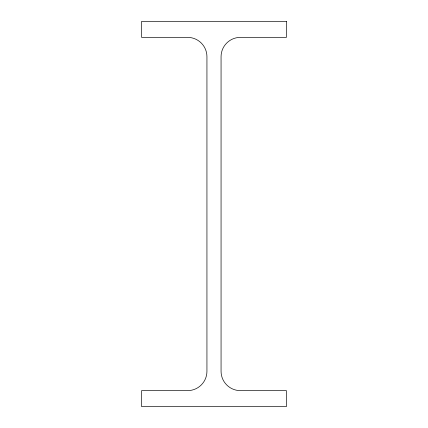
<?xml version="1.0" encoding="UTF-8"?>
<svg xmlns="http://www.w3.org/2000/svg" width="428" height="428" viewBox="0 0 428 428"><rect width="100%" height="100%" fill="white"/><g stroke="black" fill="none" stroke-linecap="round" stroke-linejoin="round"><path stroke-width="0.64" d="M286.418 21.4L141.582 21.4L141.582 37.375L187.603 37.375A19.335 19.335 0 0 1 206.938 56.71L206.938 371.29A19.335 19.335 0 0 1 187.603 390.625L141.582 390.625L141.582 406.6L286.418 406.6L286.418 390.625L240.397 390.625A19.335 19.335 0 0 1 221.062 371.29L221.062 56.71A19.335 19.335 0 0 1 240.397 37.375L286.418 37.375L286.418 21.4"/></g></svg>
